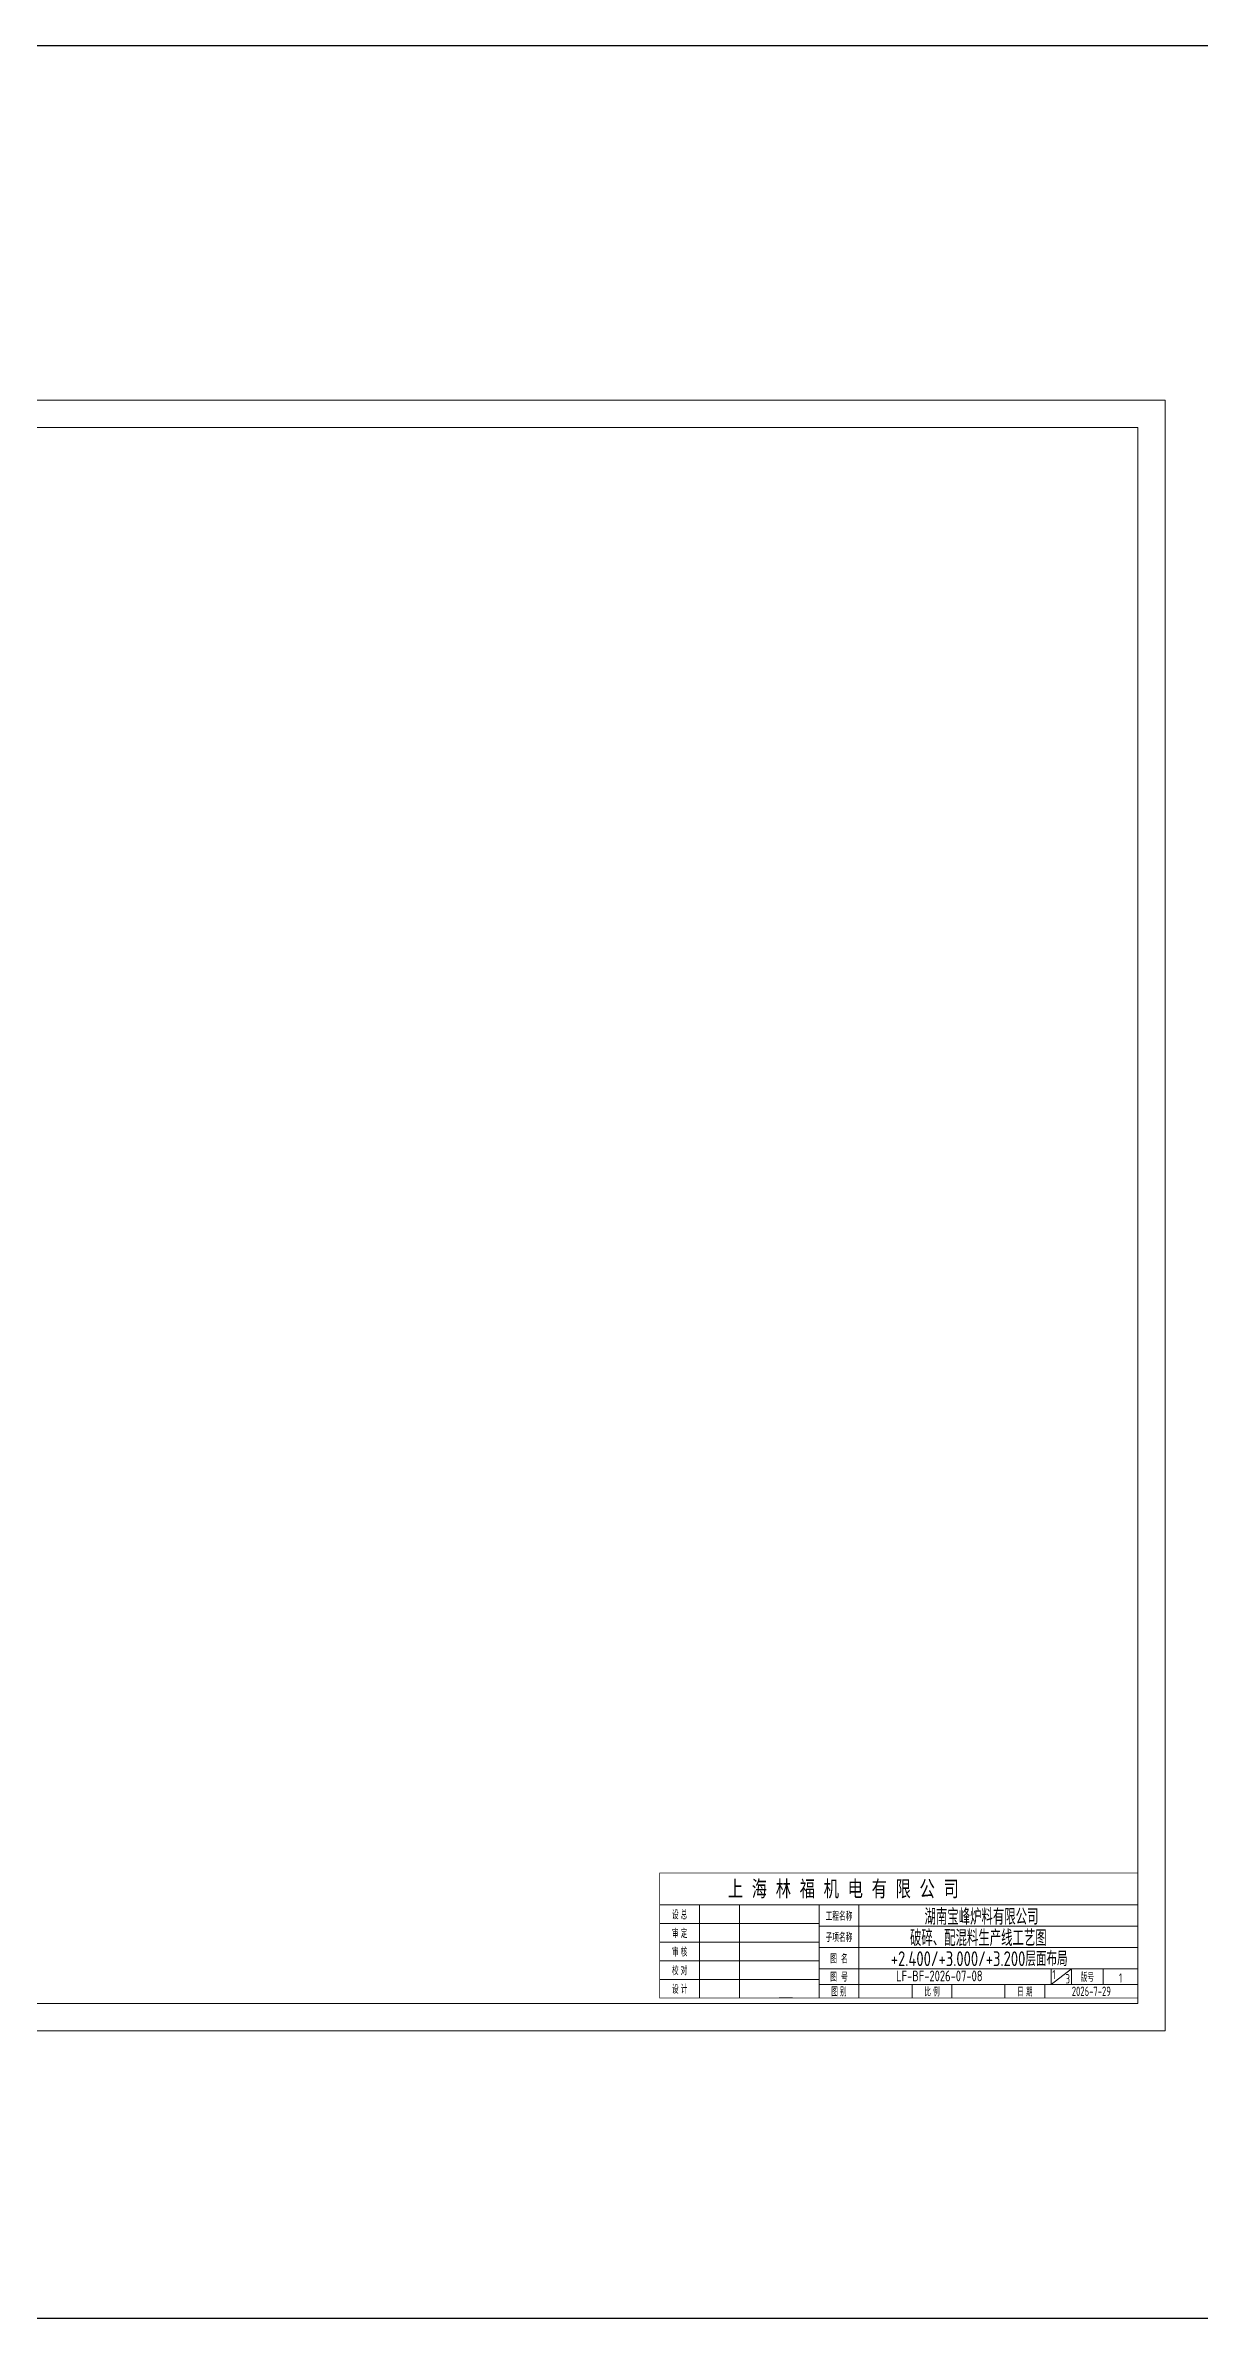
# Model space of a CAD drawing. Header units: millimetres. Extents: x 163705 to 1616509, y 81827 to 302547.
# Drawn here: x 689006 to 737899, y 205862 to 302136 of the extents above; entities that cross this region are included whole.
import ezdxf
from ezdxf.enums import TextEntityAlignment as Align

# ---------------------------------------------------------------- set-up
doc = ezdxf.new("R2010")
doc.units = ezdxf.units.MM
doc.header["$LTSCALE"] = 10
for name, color, linetype, lineweight in [('1-图框层', 7, 'Continuous', 0), ('1-文本', 4, 'Continuous', 0), ('1-设备轮廓', 2, 'Continuous', 18)]:
    doc.layers.add(name, color=color, linetype=linetype, lineweight=lineweight)
doc.styles.add('CGY_HZ', font='tssdeng.shx', dxfattribs={"width": 0.75, "bigfont": 'tssdchn.shx'})
doc.styles.add('GY', font='arial.ttf', dxfattribs={"width": 0.6})
doc.styles.add('gy2', font='tssdeng.shx', dxfattribs={"width": 0.7, "bigfont": 'tssdchn.shx'})
doc.styles.add('基础标注', font='arial.ttf', dxfattribs={"width": 0.7})

# ---------------------------------------------------------------- blocks, each defined once
blk = doc.blocks.new('标题栏')
at = {"layer": '1-图框层', "ltscale": 0.8}
for p, q in [((-11953, 2690), (0, 2690)), ((-11953, 1893), (0, 1893)), ((-3243, 498), (-2490, 1096)), ((-3243, 498), (-3243, 1096))]:
    blk.add_line(p, q, dxfattribs=at)
at = {"layer": '1-图框层'}
blk.add_line((-12950, 0), (-13448, 0), dxfattribs=at)
at = {"layer": '1-图框层', "ltscale": 0.8, "const_width": 20}
blk.add_lwpolyline([(0, 4682), (-17930, 4682), (-17930, 0), (0, 0)], close=True, dxfattribs=at)
at = {"layer": '1-图框层', "ltscale": 0.8}
for points in [[(0, 3486), (-17930, 3486)], [(-16436, 0), (-16436, 3486)], [(-14942, 3486), (-14942, 0)], [(-11953, 0), (-11953, 3486)], [(-10459, 0), (-10459, 3486)], [(-17930, 2789), (-11953, 2789)], [(-17930, 2092), (-11953, 2092)], [(-17930, 1395), (-11953, 1395)], [(-11953, 1096), (0, 1096)], [(-2490, 498), (-2490, 1096)], [(-1295, 1096), (-1295, 498)], [(-17930, 697), (-11953, 697)], [(-11953, 498), (0, 498)], [(-8467, 498), (-8467, 0)], [(-6973, 498), (-6973, 0)], [(-4981, 498), (-4981, 0)], [(-3486, 498), (-3486, 0)]]:
    blk.add_lwpolyline(points, dxfattribs=at)
at = {"layer": '1-文本', "style": '基础标注', "width": 0.7}
blk.add_text('上  海  林  福  机  电  有  限  公  司', height=600, dxfattribs=at).set_placement((-15376, 3796))
at = {"layer": '1-文本', "ltscale": 0.8, "style": 'CGY_HZ', "width": 0.75}
for s, height, p in [('           湖南宝峰炉料有限公司', 599.5, (-11000, 2743, 13)), ('         破碎、配混料生产线工艺图', 599.5, (-11000, 1946, 13)), ('LF-BF-2026-07-08', 400, (-9064, 624, 13))]:
    blk.add_text(s, height=height, dxfattribs=at).set_placement(p)
at = {"layer": '1-文本', "ltscale": 0.8}
for s, height, style, width, p in [('设 总', 300, 'GY', 0.6, (-17183, 3138)), ('审 定', 300, 'GY', 0.6, (-17183, 2440)), ('工程名称', 300, 'GY', 0.6, (-11206, 3088)), ('审 核', 300, 'GY', 0.6, (-17183, 1743)), ('子项名称', 300, 'GY', 0.6, (-11206, 2291)), ('校 对', 300, 'GY', 0.6, (-17183, 1046)), ('图  名', 300, 'GY', 0.6, (-11206, 1494)), ('图  号', 300, 'GY', 0.6, (-11206, 797)), ('3', 351, 'gy2', 0.7, (-2625, 716)), ('版号', 300, 'GY', 0.6, (-1893, 797)), ('1', 351, 'gy2', 0.7, (-647, 750)), ('设 计', 300, 'GY', 0.6, (-17183, 349)), ('图 别', 300, 'GY', 0.6, (-11206, 249)), ('比 例', 300, 'GY', 0.6, (-7720, 249)), ('日 期', 300, 'GY', 0.6, (-4234, 249)), ('2026-7-29', 351, 'gy2', 0.7, (-1743, 249))]:
    blk.add_text(s, height=height, dxfattribs=dict(at, style=style, width=width)).set_placement(p, align=Align.MIDDLE)

msp = doc.modelspace()

# ---------------------------------------------------------------- linework, layer by layer
msp.add_lwpolyline([(409039.245, 302135.753), (755388.018, 302135.753), (755388.018, 205862.148), (409039.245, 205862.148)], close=True)
at = {"layer": '1-图框层'}
msp.add_lwpolyline([(736445.207, 287113.45), (638660.337, 287113.45), (638660.337, 218047.798), (736445.207, 218047.798)], close=True, dxfattribs=at)
msp.add_lwpolyline([(641567.14, 285950.728), (641567.14, 219210.52), (735282.486, 219210.52), (735282.486, 285950.728), (641567.14, 285950.728)], dxfattribs=at)

# ---------------------------------------------------------------- block references
at = {"layer": '1-设备轮廓', "xscale": 1.129587331129726, "yscale": 1.129587331129726, "zscale": 1.129587331129726}
msp.add_blockref('标题栏', (735282.486, 219441.321), dxfattribs=at)

# ---------------------------------------------------------------- texts
at = {"layer": '1-文本', "ltscale": 0.8, "style": 'CGY_HZ', "width": 0.75}
for s, height, p in [('+2.400/+3.000/+3.200层面布局', 628.06984, (724819.34, 220787.787, -11.679)), ('1', 387.697, (731665.419, 220237.128, -30.897))]:
    msp.add_text(s, height=height, dxfattribs=at).set_placement(p)

doc.saveas('drawing.dxf')
